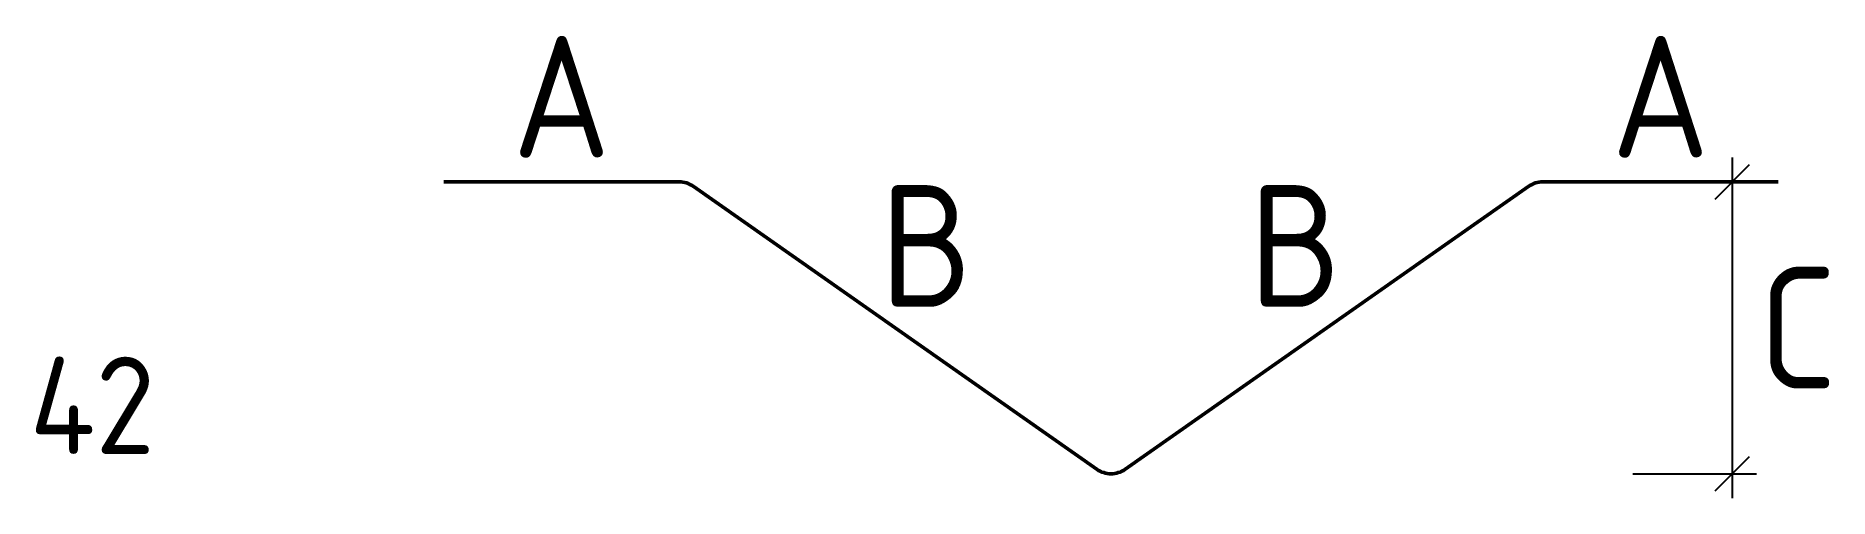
# Model space of a CAD drawing. Extents: x 238211 to 238580, y -40967 to -40872.
import ezdxf
from ezdxf.enums import TextEntityAlignment as Align

# ---------------------------------------------------------------- set-up
doc = ezdxf.new("R2010")
doc.units = 0
doc.layers.add('posedit.mtr.bar', color=7, linetype='Continuous', lineweight=50)
doc.layers.add('posedit.mtr.hidden', color=144, linetype='Continuous', plot=False)
doc.layers.add('posedit.mtr.lenght', color=183, linetype='Continuous')
doc.layers.add('posedit.mtr.text', color=3, linetype='Continuous')
doc.styles.add('posedit.ISOCPEUR', font='isocpeur.ttf', dxfattribs={"width": 0.9})

msp = doc.modelspace()

# ---------------------------------------------------------------- linework, layer by layer
at = {"layer": 'posedit.mtr.bar'}
msp.add_lwpolyline([(238569.95, -40902.48), (238521.53, -40902.48, 0.153915), (238518.66, -40903.38), (238435.55, -40961.58, -0.153915), (238432.69, -40962.48, -0.153915), (238429.82, -40961.58), (238346.71, -40903.38, 0.153915), (238343.84, -40902.48), (238295.42, -40902.48)], format="xyb", dxfattribs=at)
at = {"layer": 'posedit.mtr.lenght'}
for p, q in [((238556.98, -40906.02), (238564.05, -40898.94)), ((238560.51, -40897.48), (238560.51, -40967.48)), ((238540.03, -40902.48), (238565.51, -40902.48)), ((238556.98, -40966.02), (238564.05, -40958.94)), ((238540.03, -40962.48), (238565.51, -40962.48))]:
    msp.add_line(p, q, dxfattribs=at)

# ---------------------------------------------------------------- texts
at = {"layer": 'posedit.mtr.hidden', "color": 144, "style": 'posedit.ISOCPEUR', "width": 0.9}
msp.add_text('42', height=20, dxfattribs=at).set_placement((238210.2, -40958.43))
at = {"layer": 'posedit.mtr.text', "style": 'posedit.ISOCPEUR', "width": 0.9}
for tag, p in [('A', (238319.63, -40884.98)), ('A', (238545.74, -40884.98)), ('B', (238394.72, -40915.63)), ('B', (238470.65, -40915.63))]:
    msp.add_attdef(tag, text='', height=25, dxfattribs=at).set_placement(p, align=Align.MIDDLE_CENTER)
msp.add_attdef('C', text='', height=25, dxfattribs=at).set_placement((238565.9, -40932.48), align=Align.MIDDLE_LEFT)

doc.saveas('drawing.dxf')
